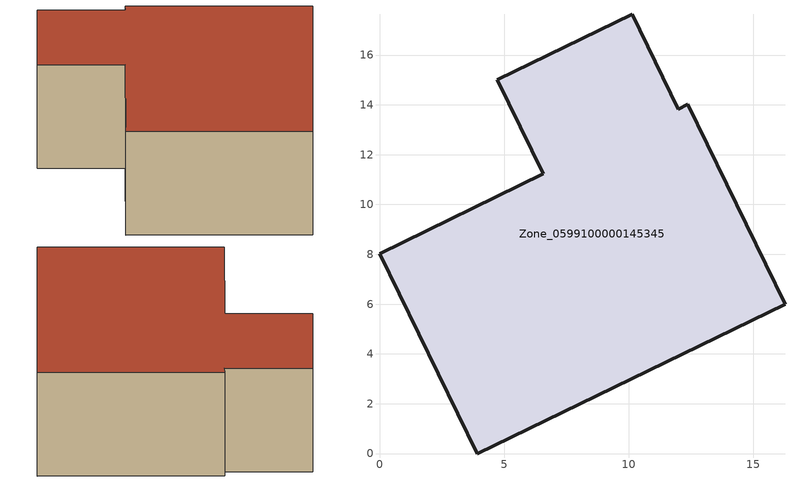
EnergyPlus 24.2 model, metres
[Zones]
Zone_0599100000145345
 floor ground (C_G): 0,8.03 6.58,11.24 4.73,15 10.15,17.63 11.99,13.83 12.38,14.03 16.28,6 3.92,0 z0
 wall outside (C_F): 3.92,0 16.28,6 12.38,14.03 11.99,13.83 10.15,17.63 4.73,15 6.58,11.24 0,8.03 3.92,0 z0:5.47
 roof outside (C_R): 6.58,11.24 0,8.03 3.92,0 16.28,6 12.38,14.03 11.99,13.83 10.15,17.63 4.73,15 z5.47
[BUILDING]
Pand.0599100000145345: North Axis=0; Terrain=City; Loads Convergence Tolerance Value=0.04; Temperature Convergence Tolerance Value=0.4; Solar Distribution=FullExterior; Maximum Number of Warmup Days=25; Minimum Number of Warmup Days=1
[Site:Location]
Rotterdam.The.Hague.AP_ZH_NLD Design_Conditions: Latitude=51.96; Longitude=4.45; Time Zone=1; Elevation=-4.5
[SITE:GROUNDTEMPERATURE:BUILDINGSURFACE]
18, 18, 18, 18, 18, 18, 18, 18, 18, 18, 18, 18
[MATERIAL] Thermal Absorptance=0.9; Solar Absorptance=0.7; Visible Absorptance=0.7
Name | Roughness | Thickness | Conductivity | Density | Specific Heat
G.D.1975-1991 | MediumSmooth | 0.15 | 0.288461 | 540 | 1210
F.D.1975-1991 | Rough | 0.3 | 0.230769 | 1920 | 840
R.D.1975-1991 | MediumRough | 0.2 | 0.153846 | 1500 | 1000
[CONSTRUCTION]
C_G: G.D.1975-1991
C_F: F.D.1975-1991
C_R: R.D.1975-1991
[ZONE]
Zone_0599100000145345: Type=1; Multiplier=1; Ceiling Height=Autocalculate; Volume=Autocalculate; Floor Area=autocalculate; Part of Total Floor Area=Yes
[ZONEINFILTRATION:DESIGNFLOWRATE]
Infil_Zone_0599100000145345: Zone or ZoneList or Space or SpaceList=Zone_0599100000145345; Schedule=AlwaysOn; Design Flow Rate Calculation Method=Flow/Area; Flow Rate per Floor Area=0.0042; Constant Term Coefficient=1; Temperature Term Coefficient=0; Velocity Term Coefficient=0; Velocity Squared Term Coefficient=0
[HVACTEMPLATE:ZONE:IDEALLOADSAIRSYSTEM]
Zone_0599100000145345: Maximum Heating Supply Air Temperature=50; Minimum Cooling Supply Air Temperature=13; Maximum Heating Supply Air Humidity Ratio=0.0156; Minimum Cooling Supply Air Humidity Ratio=0.0077; Heating Limit=NoLimit; Cooling Limit=NoLimit; Dehumidification Control Type=ConstantSensibleHeatRatio; Cooling Sensible Heat Ratio=0.7; Dehumidification Setpoint=60; Humidification Control Type=None; Humidification Setpoint=30; Outdoor Air Method=None; Outdoor Air Flow Rate per Person=0.00944; Outdoor Air Flow Rate per Zone Floor Area=0; Outdoor Air Flow Rate per Zone=0; Demand Controlled Ventilation Type=None; Outdoor Air Economizer Type=NoEconomizer; Heat Recovery Type=None; Sensible Heat Recovery Effectiveness=0.7; Latent Heat Recovery Effectiveness=0.65
[ZONECONTROL:THERMOSTAT]
ThermostatControl_Zone_0599100000145345: Zone or ZoneList=Zone_0599100000145345; Control Type Schedule=DualSetpointControlType; Control 1=Thermostat_Zone_0599100000145345; Temperature Difference Between Cutout And Setpoint=0
[THERMOSTATSETPOINT:DUALSETPOINT]
Thermostat_Zone_0599100000145345: Heating Setpoint Temperature Schedule=HeatingSetpoint_Zone_0599100000145345; Cooling Setpoint Temperature Schedule=CoolingSetpoint_Zone_0599100000145345
[SCHEDULE:COMPACT]
HeatingSetpoint_Zone_0599100000145345: Through: 12/31, For: AllDays, Until: 24:00, 21
CoolingSetpoint_Zone_0599100000145345: Through: 12/31, For: AllDays, Until: 24:00, 24
DualSetpointControlType: Through: 12/31, For: AllDays, Until: 24:00, 4
AlwaysOn: Through: 12/31, For: AllDays, Until: 24:00, 1
